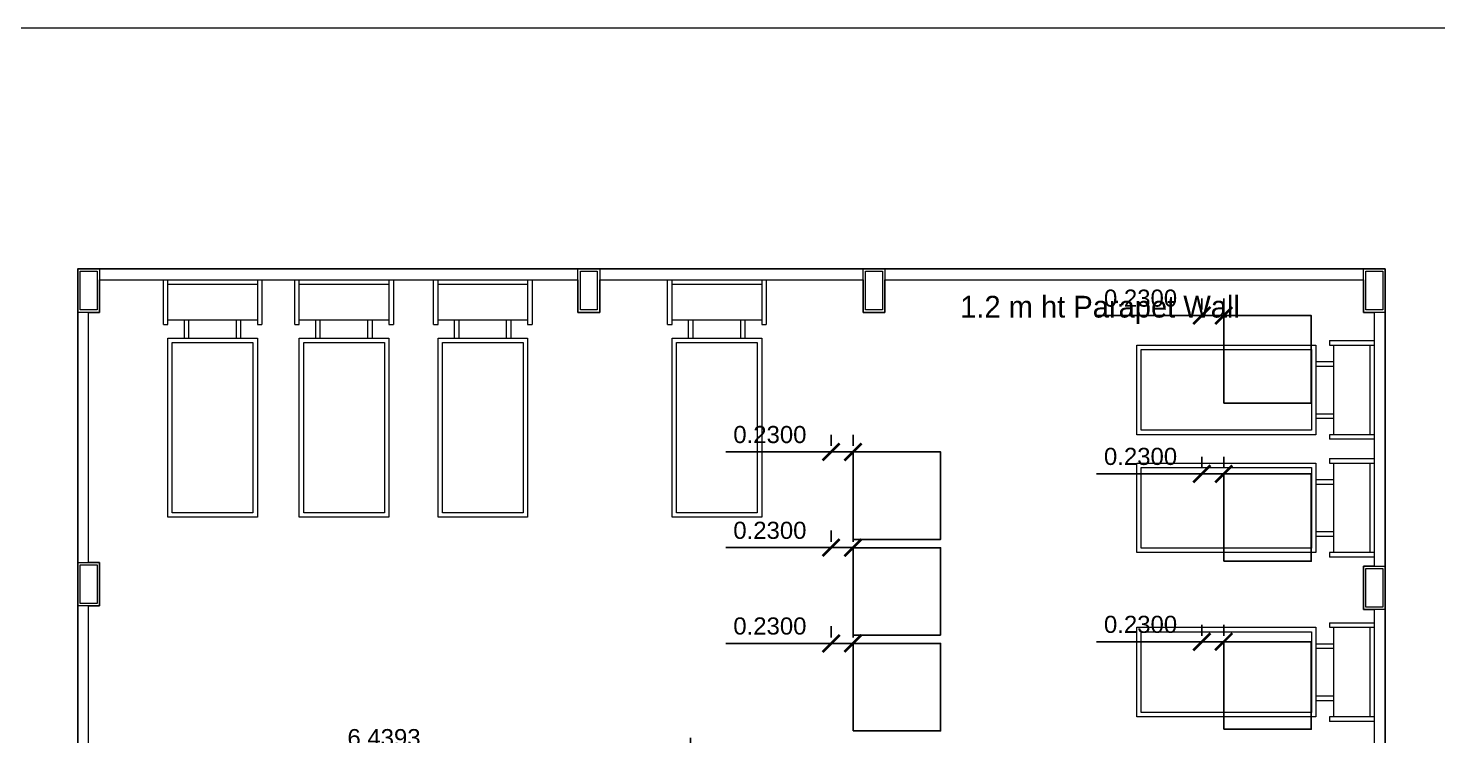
# Model space of a CAD drawing. Header units: metres. Extents: x -1560643 to -1560434, y 43491 to 43663.
# Drawn here: x -1560582.44 to -1560567.62, y 43595.52 to 43602.96 of the extents above; entities that cross this region are included whole.
import ezdxf

# ---------------------------------------------------------------- set-up
doc = ezdxf.new("R2010")
doc.units = ezdxf.units.M
doc.header["$LTSCALE"] = 750
doc.header["$MEASUREMENT"] = 0
doc.header["$PDMODE"] = 35
doc.header["$PDSIZE"] = 50
doc.layers.get('0').update_dxf_attribs({"lineweight": 5})
doc.layers.get('Defpoints').update_dxf_attribs({"lineweight": 0})
doc.layers.add('BLK_1_FLR_0_DRINKING_WATER', color=7, linetype='Continuous', lineweight=5)
for name, color, linetype in [('BLK_1_FLR_3_ROOF_AREA', 54, 'Continuous'), ('BLK_1_STAIR_HEADROOM', 55, 'Continuous'), ('SOLAR_PANEL', 3, 'Continuous'), ('SOLAR_WATER_HEATER', 1, 'Continuous')]:
    doc.layers.add(name, color=color, linetype=linetype)
doc.styles.add('7 Feet Scale', font='', dxfattribs={"height": 8.2677})
doc.styles.get("Standard").update_dxf_attribs({"font": 'arial.ttf'})
doc.styles.get('7 Feet Scale').set_extended_font_data('Bahnschrift')
doc.dimstyles.get("Standard").update_dxf_attribs({"dimtxt": 0.18, "dimasz": 0.18, "dimexe": 0.18, "dimexo": 0.0625, "dimgap": 0.09, "dimtad": 1, "dimtih": 1, "dimtoh": 1, "dimdec": 4, "dimzin": 0, "dimdsep": 46, "dimtxsty": 'Standard', "dimblk": 'ARCHTICK', "dimcen": 0.09, "dimadec": 0, "dimazin": 0, "dimtfac": 1, "dimtdec": 4, "dimtofl": 0, "dimtmove": 0, "dimatfit": 3, "dimldrblk": 'ARCHTICK', "dimfxl": 0, "dimtolj": 1, "dimtzin": 0, "dimarcsym": 0})

# ---------------------------------------------------------------- blocks, each defined once
blk = doc.blocks.new('_ArchTick')
at = {"color": 0, "linetype": 'ByBlock', "const_width": 0.15}
blk.add_lwpolyline([(-0.5, -0.5), (0.5, 0.5)], dxfattribs=at)
blk = doc.blocks.new('*D37')
at = {"layer": 'BLK_1_STAIR_HEADROOM', "color": 0, "lineweight": -2}
for p, q in [((-1560581.921, 43595.384), (-1560581.921, 43595.502)), ((-1560575.481, 43595.384), (-1560575.481, 43595.502)), ((-1560575.481, 43595.322), (-1560581.921, 43595.322))]:
    blk.add_line(p, q, dxfattribs=at)
at = {"layer": 'Defpoints', "color": 0}
for p in [(-1560581.921, 43595.322), (-1560581.921, 43595.322), (-1560575.481, 43595.322)]:
    blk.add_point(p, dxfattribs=at)
at = {"layer": 'BLK_1_STAIR_HEADROOM', "color": 0, "lineweight": -2, "xscale": 0.18, "yscale": 0.18, "zscale": 0.18, "rotation": 180}
blk.add_blockref('_ArchTick', (-1560581.921, 43595.322), dxfattribs=at)
at = {"layer": 'BLK_1_STAIR_HEADROOM', "color": 0, "lineweight": -2, "xscale": 0.18, "yscale": 0.18, "zscale": 0.18}
blk.add_blockref('_ArchTick', (-1560575.481, 43595.322), dxfattribs=at)
at = {"layer": 'BLK_1_STAIR_HEADROOM', "color": 0, "insert": (-1560578.701, 43595.504), "char_height": 0.18, "attachment_point": 5}
blk.add_mtext('\\A1;6.4393', dxfattribs=at)
blk = doc.blocks.new('*D39')
at = {"layer": 'Defpoints', "color": 0}
for p in [(-1560574.001, 43598.509), (-1560574.001, 43598.509), (-1560573.771, 43598.509)]:
    blk.add_point(p, dxfattribs=at)
at = {"layer": 'SOLAR_WATER_HEATER', "color": 0, "lineweight": -2}
for p, q in [((-1560574.001, 43598.572), (-1560574.001, 43598.689)), ((-1560573.771, 43598.572), (-1560573.771, 43598.689)), ((-1560574.001, 43598.509), (-1560575.108, 43598.509)), ((-1560573.771, 43598.509), (-1560574.001, 43598.509))]:
    blk.add_line(p, q, dxfattribs=at)
at = {"layer": 'SOLAR_WATER_HEATER', "color": 0, "lineweight": -2, "xscale": 0.18, "yscale": 0.18, "zscale": 0.18, "rotation": 180}
blk.add_blockref('_ArchTick', (-1560574.001, 43598.509), dxfattribs=at)
at = {"layer": 'SOLAR_WATER_HEATER', "color": 0, "lineweight": -2, "xscale": 0.18, "yscale": 0.18, "zscale": 0.18}
blk.add_blockref('_ArchTick', (-1560573.771, 43598.509), dxfattribs=at)
at = {"layer": 'SOLAR_WATER_HEATER', "color": 0, "insert": (-1560574.645, 43598.691), "char_height": 0.18, "attachment_point": 5}
blk.add_mtext('\\A1;0.2300', dxfattribs=at)
blk = doc.blocks.new('*D40')
at = {"layer": 'Defpoints', "color": 0}
for p in [(-1560574.001, 43597.503), (-1560574.001, 43597.503), (-1560573.771, 43597.503)]:
    blk.add_point(p, dxfattribs=at)
at = {"layer": 'SOLAR_WATER_HEATER', "color": 0, "lineweight": -2}
for p, q in [((-1560574.001, 43597.565), (-1560574.001, 43597.683)), ((-1560573.771, 43597.565), (-1560573.771, 43597.683)), ((-1560574.001, 43597.503), (-1560575.108, 43597.503)), ((-1560573.771, 43597.503), (-1560574.001, 43597.503))]:
    blk.add_line(p, q, dxfattribs=at)
at = {"layer": 'SOLAR_WATER_HEATER', "color": 0, "lineweight": -2, "xscale": 0.18, "yscale": 0.18, "zscale": 0.18, "rotation": 180}
blk.add_blockref('_ArchTick', (-1560574.001, 43597.503), dxfattribs=at)
at = {"layer": 'SOLAR_WATER_HEATER', "color": 0, "lineweight": -2, "xscale": 0.18, "yscale": 0.18, "zscale": 0.18}
blk.add_blockref('_ArchTick', (-1560573.771, 43597.503), dxfattribs=at)
at = {"layer": 'SOLAR_WATER_HEATER', "color": 0, "insert": (-1560574.645, 43597.684), "char_height": 0.18, "attachment_point": 5}
blk.add_mtext('\\A1;0.2300', dxfattribs=at)
blk = doc.blocks.new('*D41')
at = {"layer": 'Defpoints', "color": 0}
for p in [(-1560574.001, 43596.496), (-1560574.001, 43596.496), (-1560573.771, 43596.496)]:
    blk.add_point(p, dxfattribs=at)
at = {"layer": 'SOLAR_WATER_HEATER', "color": 0, "lineweight": -2}
for p, q in [((-1560574.001, 43596.558), (-1560574.001, 43596.676)), ((-1560573.771, 43596.558), (-1560573.771, 43596.676)), ((-1560574.001, 43596.496), (-1560575.108, 43596.496)), ((-1560573.771, 43596.496), (-1560574.001, 43596.496))]:
    blk.add_line(p, q, dxfattribs=at)
at = {"layer": 'SOLAR_WATER_HEATER', "color": 0, "lineweight": -2, "xscale": 0.18, "yscale": 0.18, "zscale": 0.18, "rotation": 180}
blk.add_blockref('_ArchTick', (-1560574.001, 43596.496), dxfattribs=at)
at = {"layer": 'SOLAR_WATER_HEATER', "color": 0, "lineweight": -2, "xscale": 0.18, "yscale": 0.18, "zscale": 0.18}
blk.add_blockref('_ArchTick', (-1560573.771, 43596.496), dxfattribs=at)
at = {"layer": 'SOLAR_WATER_HEATER', "color": 0, "insert": (-1560574.645, 43596.678), "char_height": 0.18, "attachment_point": 5}
blk.add_mtext('\\A1;0.2300', dxfattribs=at)
blk = doc.blocks.new('*D43')
at = {"layer": 'Defpoints', "color": 0}
for p in [(-1560570.105, 43596.513), (-1560570.105, 43596.513), (-1560569.875, 43596.513)]:
    blk.add_point(p, dxfattribs=at)
at = {"layer": 'SOLAR_PANEL', "color": 0, "lineweight": -2}
for p, q in [((-1560570.105, 43596.576), (-1560570.105, 43596.693)), ((-1560569.875, 43596.576), (-1560569.875, 43596.693)), ((-1560570.105, 43596.513), (-1560571.212, 43596.513)), ((-1560569.875, 43596.513), (-1560570.105, 43596.513))]:
    blk.add_line(p, q, dxfattribs=at)
at = {"layer": 'SOLAR_PANEL', "color": 0, "lineweight": -2, "xscale": 0.18, "yscale": 0.18, "zscale": 0.18, "rotation": 180}
blk.add_blockref('_ArchTick', (-1560570.105, 43596.513), dxfattribs=at)
at = {"layer": 'SOLAR_PANEL', "color": 0, "lineweight": -2, "xscale": 0.18, "yscale": 0.18, "zscale": 0.18}
blk.add_blockref('_ArchTick', (-1560569.875, 43596.513), dxfattribs=at)
at = {"layer": 'SOLAR_PANEL', "color": 0, "insert": (-1560570.749, 43596.695), "char_height": 0.18, "attachment_point": 5}
blk.add_mtext('\\A1;0.2300', dxfattribs=at)
blk = doc.blocks.new('*D44')
at = {"layer": 'Defpoints', "color": 0}
for p in [(-1560570.105, 43598.279), (-1560570.105, 43598.279), (-1560569.875, 43598.279)]:
    blk.add_point(p, dxfattribs=at)
at = {"layer": 'SOLAR_PANEL', "color": 0, "lineweight": -2}
for p, q in [((-1560570.105, 43598.342), (-1560570.105, 43598.459)), ((-1560569.875, 43598.342), (-1560569.875, 43598.459)), ((-1560570.105, 43598.279), (-1560571.212, 43598.279)), ((-1560569.875, 43598.279), (-1560570.105, 43598.279))]:
    blk.add_line(p, q, dxfattribs=at)
at = {"layer": 'SOLAR_PANEL', "color": 0, "lineweight": -2, "xscale": 0.18, "yscale": 0.18, "zscale": 0.18, "rotation": 180}
blk.add_blockref('_ArchTick', (-1560570.105, 43598.279), dxfattribs=at)
at = {"layer": 'SOLAR_PANEL', "color": 0, "lineweight": -2, "xscale": 0.18, "yscale": 0.18, "zscale": 0.18}
blk.add_blockref('_ArchTick', (-1560569.875, 43598.279), dxfattribs=at)
at = {"layer": 'SOLAR_PANEL', "color": 0, "insert": (-1560570.749, 43598.461), "char_height": 0.18, "attachment_point": 5}
blk.add_mtext('\\A1;0.2300', dxfattribs=at)
blk = doc.blocks.new('*D45')
at = {"layer": 'Defpoints', "color": 0}
for p in [(-1560570.105, 43599.943), (-1560570.105, 43599.943), (-1560569.875, 43599.943)]:
    blk.add_point(p, dxfattribs=at)
at = {"layer": 'SOLAR_PANEL', "color": 0, "lineweight": -2}
for p, q in [((-1560570.105, 43600.006), (-1560570.105, 43600.123)), ((-1560569.875, 43600.006), (-1560569.875, 43600.123)), ((-1560570.105, 43599.943), (-1560571.212, 43599.943)), ((-1560569.875, 43599.943), (-1560570.105, 43599.943))]:
    blk.add_line(p, q, dxfattribs=at)
at = {"layer": 'SOLAR_PANEL', "color": 0, "lineweight": -2, "xscale": 0.18, "yscale": 0.18, "zscale": 0.18, "rotation": 180}
blk.add_blockref('_ArchTick', (-1560570.105, 43599.943), dxfattribs=at)
at = {"layer": 'SOLAR_PANEL', "color": 0, "lineweight": -2, "xscale": 0.18, "yscale": 0.18, "zscale": 0.18}
blk.add_blockref('_ArchTick', (-1560569.875, 43599.943), dxfattribs=at)
at = {"layer": 'SOLAR_PANEL', "color": 0, "insert": (-1560570.749, 43600.125), "char_height": 0.18, "attachment_point": 5}
blk.add_mtext('\\A1;0.2300', dxfattribs=at)
blk = doc.blocks.new('A$C52BB42CC')
at = {"linetype": 'ByBlock'}
blk.add_line((3539.03, 4432.69), (0, 4432.69), dxfattribs=at)
at = {"linetype": 'ByBlock', "lineweight": 0}
for p, q in [((2413.18, 4315.06), (2413.18, 4333.06)), ((2413.18, 4333.06), (2422.18, 4333.06)), ((2414.18, 4316.06), (2414.18, 4332.06)), ((2414.18, 4332.06), (2421.18, 4332.06)), ((2421.18, 4332.06), (2421.18, 4316.06)), ((2422.18, 4333.06), (2422.18, 4315.06)), ((2620.18, 4315.06), (2620.18, 4333.06)), ((2620.18, 4333.06), (2629.18, 4333.06)), ((2621.18, 4316.06), (2621.18, 4332.06)), ((2621.18, 4332.06), (2628.18, 4332.06)), ((2628.18, 4332.06), (2628.18, 4316.06)), ((2629.18, 4333.06), (2629.18, 4315.06)), ((2738.18, 4315.06), (2738.18, 4333.06)), ((2738.18, 4333.06), (2747.18, 4333.06)), ((2739.18, 4316.06), (2739.18, 4332.06)), ((2739.18, 4332.06), (2746.18, 4332.06)), ((2746.18, 4332.06), (2746.18, 4316.06)), ((2747.18, 4333.06), (2747.18, 4315.06)), ((2945.18, 4315.06), (2945.18, 4333.06)), ((2945.18, 4333.06), (2954.18, 4333.06)), ((2946.18, 4316.06), (2946.18, 4332.06)), ((2946.18, 4332.06), (2953.18, 4332.06)), ((2953.18, 4332.06), (2953.18, 4316.06)), ((2954.18, 4333.06), (2954.18, 4315.06)), ((2422.18, 4315.06), (2413.18, 4315.06)), ((2421.18, 4316.06), (2414.18, 4316.06)), ((2629.18, 4315.06), (2620.18, 4315.06)), ((2628.18, 4316.06), (2621.18, 4316.06)), ((2747.18, 4315.06), (2738.18, 4315.06)), ((2746.18, 4316.06), (2739.18, 4316.06)), ((2954.18, 4315.06), (2945.18, 4315.06)), ((2953.18, 4316.06), (2946.18, 4316.06)), ((2413.18, 4193.56), (2413.18, 4211.56)), ((2413.18, 4211.56), (2422.18, 4211.56)), ((2422.18, 4211.56), (2422.18, 4193.56)), ((2414.18, 4194.56), (2414.18, 4210.56)), ((2414.18, 4210.56), (2421.18, 4210.56)), ((2421.18, 4210.56), (2421.18, 4194.56)), ((2945.18, 4192.06), (2945.18, 4210.06)), ((2945.18, 4210.06), (2954.18, 4210.06)), ((2946.18, 4193.06), (2946.18, 4209.06)), ((2946.18, 4209.06), (2953.18, 4209.06)), ((2953.18, 4209.06), (2953.18, 4193.06)), ((2954.18, 4210.06), (2954.18, 4192.06)), ((2421.18, 4194.56), (2414.18, 4194.56)), ((2422.18, 4193.56), (2413.18, 4193.56)), ((2954.18, 4192.06), (2945.18, 4192.06)), ((2953.18, 4193.06), (2946.18, 4193.06))]:
    blk.add_line(p, q, dxfattribs=at)
for p, q in [((2422.18, 4333.06), (2620.18, 4333.06)), ((2422.18, 4328.56), (2620.18, 4328.56)), ((2422.18, 4315.06), (2422.18, 4328.56)), ((2422.18, 4328.56), (2620.18, 4328.56)), ((2448.61, 4328.56), (2450.46, 4328.56)), ((2448.61, 4310.01), (2448.61, 4328.56)), ((2450.46, 4310.01), (2450.46, 4328.56)), ((2487.55, 4328.56), (2489.41, 4328.56)), ((2487.55, 4328.56), (2487.55, 4310.01)), ((2489.41, 4328.56), (2489.41, 4310.01)), ((2503.02, 4328.56), (2504.87, 4328.56)), ((2503.02, 4310.01), (2503.02, 4328.56)), ((2504.87, 4310.01), (2504.87, 4328.56)), ((2541.96, 4328.56), (2543.82, 4328.56)), ((2541.96, 4328.56), (2541.96, 4310.01)), ((2543.82, 4328.56), (2543.82, 4310.01)), ((2560.41, 4328.56), (2562.27, 4328.56)), ((2560.41, 4310.01), (2560.41, 4328.56)), ((2562.27, 4310.01), (2562.27, 4328.56)), ((2599.36, 4328.56), (2601.21, 4328.56)), ((2599.36, 4328.56), (2599.36, 4310.01)), ((2601.21, 4328.56), (2601.21, 4310.01)), ((2620.18, 4328.56), (2620.18, 4315.06)), ((2738.18, 4333.06), (2629.18, 4333.06)), ((2629.18, 4328.56), (2738.18, 4328.56)), ((2629.18, 4315.06), (2629.18, 4328.56)), ((2629.18, 4328.56), (2738.18, 4328.56)), ((2657.27, 4328.56), (2659.12, 4328.56)), ((2657.27, 4310.01), (2657.27, 4328.56)), ((2659.12, 4310.01), (2659.12, 4328.56)), ((2696.21, 4328.56), (2698.07, 4328.56)), ((2696.21, 4328.56), (2696.21, 4310.01)), ((2698.07, 4328.56), (2698.07, 4310.01)), ((2738.18, 4328.56), (2738.18, 4315.06)), ((2747.18, 4333.06), (2945.18, 4333.06)), ((2747.18, 4328.56), (2945.18, 4328.56)), ((2747.18, 4315.06), (2747.18, 4328.56)), ((2747.18, 4328.56), (2945.18, 4328.56)), ((2945.18, 4328.56), (2945.18, 4315.06)), ((2450.46, 4326.7), (2487.55, 4326.7)), ((2504.87, 4326.7), (2541.96, 4326.7)), ((2562.27, 4326.7), (2599.36, 4326.7)), ((2659.12, 4326.7), (2696.21, 4326.7)), ((2413.18, 4211.56), (2413.18, 4315.06)), ((2417.68, 4211.56), (2417.68, 4315.06)), ((2417.68, 4211.56), (2417.68, 4315.06)), ((2417.68, 4315.06), (2422.18, 4315.06)), ((2487.55, 4311.87), (2450.46, 4311.87)), ((2457.31, 4304.45), (2457.31, 4311.87)), ((2459.16, 4304.45), (2459.16, 4311.87)), ((2478.86, 4304.45), (2478.86, 4311.87)), ((2480.71, 4304.45), (2480.71, 4311.87)), ((2541.96, 4311.87), (2504.87, 4311.87)), ((2511.72, 4304.45), (2511.72, 4311.87)), ((2513.57, 4304.45), (2513.57, 4311.87)), ((2533.26, 4304.45), (2533.26, 4311.87)), ((2535.12, 4304.45), (2535.12, 4311.87)), ((2599.36, 4311.87), (2562.27, 4311.87)), ((2569.11, 4304.45), (2569.11, 4311.87)), ((2570.97, 4304.45), (2570.97, 4311.87)), ((2590.66, 4304.45), (2590.66, 4311.87)), ((2592.51, 4304.45), (2592.51, 4311.87)), ((2620.18, 4315.06), (2629.18, 4315.06)), ((2696.21, 4311.87), (2659.12, 4311.87)), ((2665.97, 4304.45), (2665.97, 4311.87)), ((2667.82, 4304.45), (2667.82, 4311.87)), ((2687.52, 4304.45), (2687.52, 4311.87)), ((2689.37, 4304.45), (2689.37, 4311.87)), ((2738.18, 4315.06), (2747.18, 4315.06)), ((2945.18, 4315.06), (2949.68, 4315.06)), ((2949.68, 4315.06), (2949.68, 4210.06)), ((2949.68, 4315.06), (2949.68, 4210.06)), ((2954.18, 4315.06), (2954.18, 4210.06)), ((2448.61, 4310.01), (2450.46, 4310.01)), ((2487.55, 4310.01), (2489.41, 4310.01)), ((2503.02, 4310.01), (2504.87, 4310.01)), ((2541.96, 4310.01), (2543.82, 4310.01)), ((2560.41, 4310.01), (2562.27, 4310.01)), ((2599.36, 4310.01), (2601.21, 4310.01)), ((2657.27, 4310.01), (2659.12, 4310.01)), ((2696.21, 4310.01), (2698.07, 4310.01)), ((2450.46, 4230.27), (2450.46, 4304.45)), ((2450.46, 4304.45), (2487.55, 4304.45)), ((2452.32, 4232.12), (2452.32, 4302.6)), ((2452.32, 4302.6), (2485.7, 4302.6)), ((2485.7, 4302.6), (2485.7, 4232.12)), ((2487.55, 4304.45), (2487.55, 4230.27)), ((2504.87, 4230.27), (2504.87, 4304.45)), ((2504.87, 4304.45), (2541.96, 4304.45)), ((2506.73, 4232.12), (2506.73, 4302.6)), ((2506.73, 4302.6), (2540.11, 4302.6)), ((2540.11, 4302.6), (2540.11, 4232.12)), ((2541.96, 4304.45), (2541.96, 4230.27)), ((2562.27, 4230.27), (2562.27, 4304.45)), ((2562.27, 4304.45), (2599.36, 4304.45)), ((2564.12, 4232.12), (2564.12, 4302.6)), ((2564.12, 4302.6), (2597.5, 4302.6)), ((2597.5, 4302.6), (2597.5, 4232.12)), ((2599.36, 4304.45), (2599.36, 4230.27)), ((2659.12, 4230.27), (2659.12, 4304.45)), ((2659.12, 4304.45), (2696.21, 4304.45)), ((2660.98, 4232.12), (2660.98, 4302.6)), ((2660.98, 4302.6), (2694.36, 4302.6)), ((2694.36, 4302.6), (2694.36, 4232.12)), ((2696.21, 4304.45), (2696.21, 4230.27)), ((2851.39, 4301.5), (2925.57, 4301.5)), ((2851.39, 4264.41), (2851.39, 4301.5)), ((2853.24, 4299.65), (2923.71, 4299.65)), ((2853.24, 4266.27), (2853.24, 4299.65)), ((2923.71, 4299.65), (2923.71, 4266.27)), ((2925.57, 4301.5), (2925.57, 4264.41)), ((2931.13, 4303.36), (2931.13, 4301.5)), ((2931.13, 4303.36), (2949.68, 4303.36)), ((2931.13, 4301.5), (2949.68, 4301.5)), ((2932.99, 4264.41), (2932.99, 4301.5)), ((2947.82, 4301.5), (2947.82, 4264.41)), ((2949.68, 4303.36), (2949.68, 4301.5)), ((2925.57, 4294.66), (2932.99, 4294.66)), ((2925.57, 4292.81), (2932.99, 4292.81)), ((2925.57, 4273.11), (2932.99, 4273.11)), ((2925.57, 4271.26), (2932.99, 4271.26)), ((2925.57, 4264.41), (2851.39, 4264.41)), ((2923.71, 4266.27), (2853.24, 4266.27)), ((2931.13, 4264.41), (2931.13, 4262.56)), ((2949.68, 4264.41), (2931.13, 4264.41)), ((2949.68, 4264.41), (2949.68, 4262.56)), ((2949.68, 4262.56), (2931.13, 4262.56)), ((2851.39, 4252.7), (2925.57, 4252.7)), ((2851.39, 4215.61), (2851.39, 4252.7)), ((2925.57, 4252.7), (2925.57, 4215.61)), ((2931.13, 4254.56), (2931.13, 4252.7)), ((2931.13, 4254.56), (2949.68, 4254.56)), ((2931.13, 4252.7), (2949.68, 4252.7)), ((2932.99, 4215.61), (2932.99, 4252.7)), ((2947.82, 4252.7), (2947.82, 4215.61)), ((2949.68, 4254.56), (2949.68, 4252.7)), ((2853.24, 4250.85), (2923.71, 4250.85)), ((2853.24, 4217.47), (2853.24, 4250.85)), ((2923.71, 4250.85), (2923.71, 4217.47)), ((2925.57, 4245.86), (2932.99, 4245.86)), ((2925.57, 4244.01), (2932.99, 4244.01)), ((2487.55, 4230.27), (2450.46, 4230.27)), ((2485.7, 4232.12), (2452.32, 4232.12)), ((2541.96, 4230.27), (2504.87, 4230.27)), ((2540.11, 4232.12), (2506.73, 4232.12)), ((2599.36, 4230.27), (2562.27, 4230.27)), ((2597.5, 4232.12), (2564.12, 4232.12)), ((2696.21, 4230.27), (2659.12, 4230.27)), ((2694.36, 4232.12), (2660.98, 4232.12)), ((2925.57, 4224.31), (2932.99, 4224.31)), ((2923.71, 4217.47), (2853.24, 4217.47)), ((2925.57, 4222.46), (2932.99, 4222.46)), ((2422.18, 4211.56), (2417.68, 4211.56)), ((2422.18, 4193.56), (2422.18, 4211.56)), ((2925.57, 4215.61), (2851.39, 4215.61)), ((2931.13, 4215.61), (2931.13, 4213.76)), ((2949.68, 4215.61), (2931.13, 4215.61)), ((2949.68, 4213.76), (2931.13, 4213.76)), ((2949.68, 4215.61), (2949.68, 4213.76)), ((2949.68, 4210.06), (2945.18, 4210.06)), ((2945.18, 4210.06), (2945.18, 4192.06)), ((2413.18, 4094.56), (2413.18, 4193.56)), ((2417.68, 4105.06), (2417.68, 4193.56)), ((2417.68, 4105.06), (2417.68, 4193.56)), ((2417.68, 4193.56), (2422.18, 4193.56)), ((2945.18, 4192.06), (2949.68, 4192.06)), ((2949.68, 4192.06), (2949.68, 4094.56)), ((2949.68, 4192.06), (2949.68, 4094.56)), ((2954.18, 4192.06), (2954.18, 4094.56)), ((2851.39, 4184.71), (2925.57, 4184.71)), ((2851.39, 4147.62), (2851.39, 4184.71)), ((2853.24, 4182.85), (2923.71, 4182.85)), ((2853.24, 4149.47), (2853.24, 4182.85)), ((2923.71, 4182.85), (2923.71, 4149.47)), ((2925.57, 4184.71), (2925.57, 4147.62)), ((2931.13, 4186.56), (2931.13, 4184.71)), ((2931.13, 4186.56), (2949.68, 4186.56)), ((2931.13, 4184.71), (2949.68, 4184.71)), ((2932.99, 4147.62), (2932.99, 4184.71)), ((2947.82, 4184.71), (2947.82, 4147.62)), ((2949.68, 4186.56), (2949.68, 4184.71)), ((2925.57, 4177.86), (2932.99, 4177.86)), ((2925.57, 4176.01), (2932.99, 4176.01)), ((2925.57, 4156.32), (2932.99, 4156.32)), ((2925.57, 4154.46), (2932.99, 4154.46)), ((2925.57, 4147.62), (2851.39, 4147.62)), ((2923.71, 4149.47), (2853.24, 4149.47)), ((2931.13, 4147.62), (2931.13, 4145.76)), ((2949.68, 4147.62), (2931.13, 4147.62)), ((2949.68, 4147.62), (2949.68, 4145.76)), ((2949.68, 4145.76), (2931.13, 4145.76))]:
    blk.add_line(p, q)
at = {"style": '7 Feet Scale'}
blk.add_text('1.2 m ht Parapet Wall ', height=9, dxfattribs=at).set_placement((2778.35, 4312.91))

msp = doc.modelspace()

# ---------------------------------------------------------------- linework, layer by layer
at = {"layer": 'BLK_1_FLR_3_ROOF_AREA', "color": 54}
msp.add_lwpolyline([(-1560581.92059, 43554.12373), (-1560568.17831, 43554.12373), (-1560568.17831, 43600.43373), (-1560581.92059, 43600.43373)], close=True, dxfattribs=at)
at = {"layer": 'SOLAR_PANEL', "color": 1}
for points in [[(-1560569.87522, 43599.02326), (-1560568.95522, 43599.02326), (-1560568.95522, 43599.94326), (-1560569.87522, 43599.94326)], [(-1560569.87522, 43597.3591), (-1560568.95522, 43597.3591), (-1560568.95522, 43598.2791), (-1560569.87522, 43598.2791)], [(-1560569.87522, 43595.59341), (-1560568.95522, 43595.59341), (-1560568.95522, 43596.51341), (-1560569.87522, 43596.51341)]]:
    msp.add_lwpolyline(points, close=True, dxfattribs=at)
at = {"layer": 'SOLAR_WATER_HEATER', "color": 1}
for points in [[(-1560573.77143, 43597.58928), (-1560572.85143, 43597.58928), (-1560572.85143, 43598.50928), (-1560573.77143, 43598.50928)], [(-1560572.85143, 43596.58253), (-1560573.77143, 43596.58253), (-1560573.77143, 43597.50253), (-1560572.85143, 43597.50253)], [(-1560573.77143, 43595.57579), (-1560572.85143, 43595.57579), (-1560572.85143, 43596.49579), (-1560573.77143, 43596.49579)]]:
    msp.add_lwpolyline(points, close=True, dxfattribs=at)

# ---------------------------------------------------------------- block references
at = {"layer": 'BLK_1_FLR_0_DRINKING_WATER', "xscale": 0.0254016284015961, "yscale": 0.0254016284015961, "zscale": 0.0254016284015961}
msp.add_blockref('A$C52BB42CC', (-1560643.21924, 43490.36698), dxfattribs=at)

# ---------------------------------------------------------------- dimensions: what is measured, and where the dimension line sits
at = {"layer": 'BLK_1_STAIR_HEADROOM', "color": 1}
dim = msp.add_aligned_dim(p1=(-1560575.48128, 43595.32195), p2=(-1560581.92059, 43595.32195), distance=0, dimstyle='Standard', dxfattribs=at)
dim.commit()
dim.dimension.update_dxf_attribs({"geometry": '*D37', "text_midpoint": (-1560578.70094, 43595.50391)})
at = {"layer": 'SOLAR_PANEL'}
for base, p1, p2, picture, middle in [((-1560570.10522, 43599.94326), (-1560569.87522, 43599.94326), (-1560570.10522, 43599.94326), '*D45', (-1560570.74854, 43600.12522)), ((-1560570.10522, 43598.2791), (-1560569.87522, 43598.2791), (-1560570.10522, 43598.2791), '*D44', (-1560570.74854, 43598.46106)), ((-1560570.10522, 43596.51341), (-1560569.87522, 43596.51341), (-1560570.10522, 43596.51341), '*D43', (-1560570.74854, 43596.69538))]:
    dim = msp.add_linear_dim(base=base, p1=p1, p2=p2, dimstyle='Standard', override={"dimscale": 1}, dxfattribs=at)
    dim.commit()
    dim.dimension.update_dxf_attribs({"geometry": picture, "text_midpoint": middle})
at = {"layer": 'SOLAR_WATER_HEATER'}
for base, p1, p2, picture, middle in [((-1560574.00143, 43598.50928), (-1560573.77143, 43598.50928), (-1560574.00143, 43598.50928), '*D39', (-1560574.64476, 43598.69124)), ((-1560574.00143, 43597.50253), (-1560573.77143, 43597.50253), (-1560574.00143, 43597.50253), '*D40', (-1560574.64476, 43597.6845)), ((-1560574.00143, 43596.49579), (-1560573.77143, 43596.49579), (-1560574.00143, 43596.49579), '*D41', (-1560574.64476, 43596.67775))]:
    dim = msp.add_linear_dim(base=base, p1=p1, p2=p2, dimstyle='Standard', override={"dimscale": 1}, dxfattribs=at)
    dim.commit()
    dim.dimension.update_dxf_attribs({"geometry": picture, "text_midpoint": middle})

doc.saveas('drawing.dxf')
